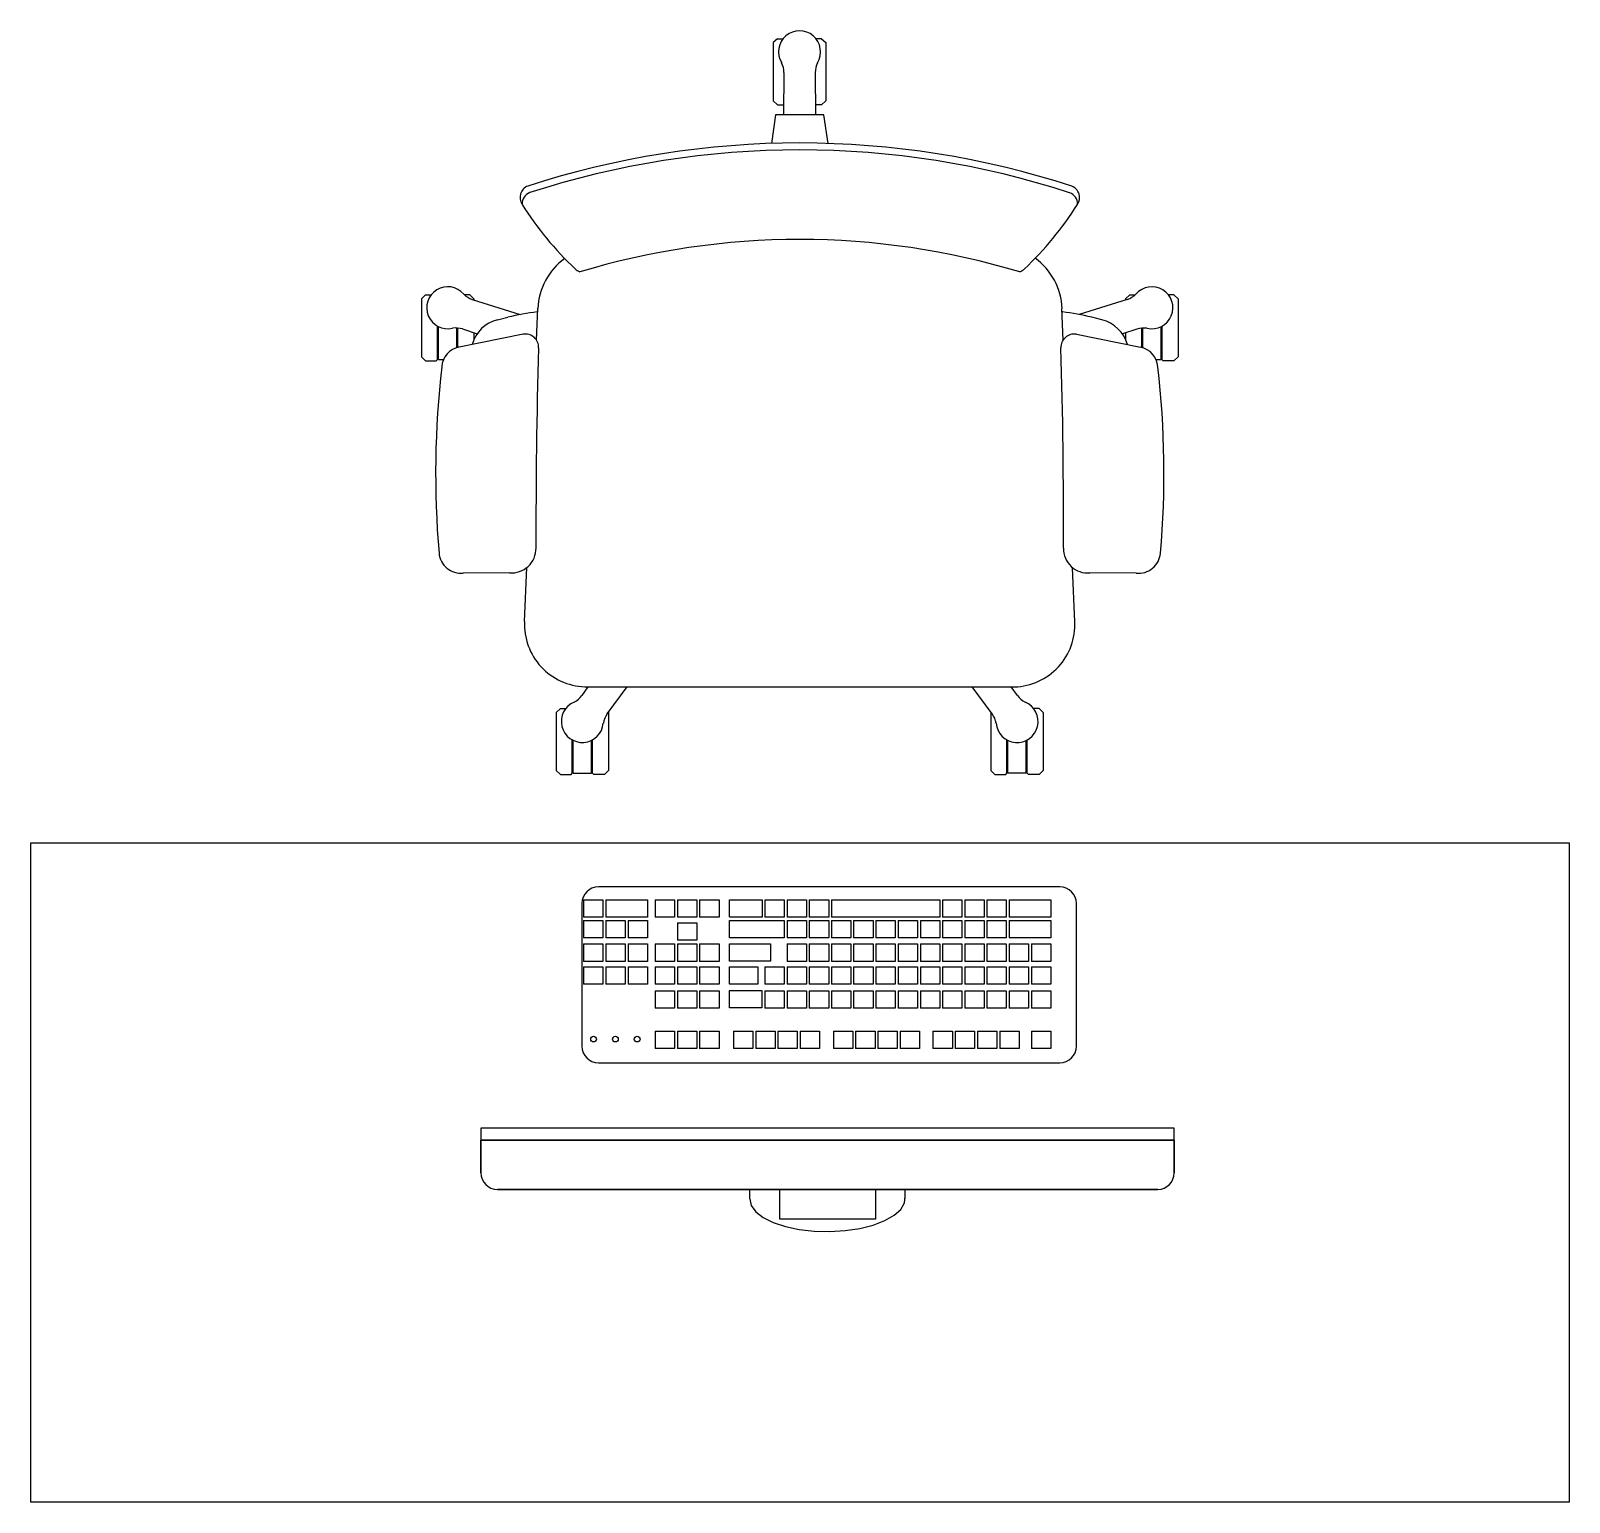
# Model space of a CAD drawing. Extents: x 18219 to 19619, y 40605 to 41944.
import ezdxf

# ---------------------------------------------------------------- set-up
doc = ezdxf.new("R2010")
doc.units = 0
doc.layers.add('FREECADS_COM', color=7, linetype='CONTINUOUS')

msp = doc.modelspace()

# ---------------------------------------------------------------- linework, layer by layer
at = {"layer": 'FREECADS_COM'}
for p, q in [((18898.5, 41936.9), (18894.7, 41933.4)), ((18894.7, 41933.4), (18894.7, 41880.5)), ((18898.5, 41936.9), (18903.1, 41936.9)), ((18938.6, 41936.9), (18934.1, 41936.9)), ((18938.6, 41936.9), (18942.4, 41933.4)), ((18942.4, 41933.4), (18942.4, 41880.5)), ((18904.4, 41906.2), (18904.1, 41867.7)), ((18932.7, 41906.2), (18933.1, 41867.7)), ((18894.7, 41880.5), (18898.5, 41876.9)), ((18898.5, 41876.9), (18904.1, 41876.9)), ((18938.6, 41876.9), (18933, 41876.9)), ((18942.4, 41880.5), (18938.6, 41876.9)), ((18896.8, 41867.7), (18893, 41841.7)), ((18940.8, 41867.7), (18896.8, 41867.7)), ((18944.6, 41841.7), (18940.8, 41867.7)), ((18578.3, 41704), (18574.5, 41700.4)), ((18574.5, 41700.4), (18574.5, 41647.6)), ((18578.3, 41704), (18582.9, 41704)), ((18618.4, 41704), (18613.9, 41704)), ((18618.4, 41704), (18622.2, 41700.4)), ((18620.7, 41699.8), (18664.4, 41686)), ((18622.2, 41700.4), (18622.2, 41699.3)), ((19216.8, 41699.7), (19173.1, 41686)), ((19219.1, 41703.9), (19215.3, 41700.4)), ((19215.3, 41700.4), (19215.3, 41699.3)), ((19219.1, 41703.9), (19223.7, 41703.9)), ((19259.3, 41703.9), (19254.7, 41703.9)), ((19259.3, 41703.9), (19263.1, 41700.4)), ((19263.1, 41700.4), (19263, 41647.5)), ((18643.8, 41681.3), (18653.2, 41683.6)), ((18679.2, 41662.8), (18680.4, 41691.5)), ((19158.4, 41662.7), (19157.2, 41691.5)), ((19193.7, 41681.2), (19184.4, 41683.5)), ((18589, 41645), (18589, 41675.5)), ((18590, 41645), (18590.1, 41675)), ((18606.7, 41655.9), (18606.7, 41673.8)), ((18607.7, 41656.1), (18607.7, 41673.8)), ((18667, 41668.1), (18608.7, 41656.4)), ((18612, 41672.9), (18625.2, 41668.5)), ((18622.2, 41669.4), (18622.2, 41663.2)), ((19170.5, 41668), (19228.9, 41656.3)), ((19225.6, 41672.8), (19212.4, 41668.4)), ((19215.3, 41669.4), (19215.3, 41663.1)), ((19229.9, 41656.1), (19229.9, 41673.7)), ((19230.9, 41655.8), (19230.9, 41673.7)), ((19247.5, 41644.9), (19247.5, 41674.9)), ((19248.5, 41644.9), (19248.5, 41675.4)), ((18574.5, 41647.6), (18578.3, 41644)), ((18578.3, 41644), (18588, 41644)), ((18588, 41644), (18589, 41645)), ((18590, 41645), (18594.6, 41645)), ((19247.5, 41644.9), (19243, 41644.9)), ((19249.5, 41643.9), (19248.5, 41644.9)), ((19259.2, 41643.9), (19249.5, 41643.9)), ((19263, 41647.5), (19259.2, 41643.9)), ((18668.3, 41406.6), (18670.4, 41455.7)), ((19169.2, 41406.5), (19167.1, 41455.6)), ((18654.7, 41451), (18612.6, 41450.6)), ((19224.9, 41450.5), (19182.8, 41450.9)), ((18720.6, 41339.3), (18726.2, 41347.2)), ((18723.1, 41347.2), (19114.9, 41347.1)), ((18743.5, 41322.7), (18761.7, 41347.2)), ((19093.9, 41322.6), (19075.8, 41347.2)), ((19116.9, 41339.2), (19111.2, 41347.1)), ((18700.9, 41327.5), (18697.1, 41323.9)), ((18697.1, 41323.9), (18697.1, 41271.1)), ((18700.9, 41327.5), (18705.9, 41327.5)), ((18744.8, 41324.4), (18744.8, 41271.1)), ((19092.7, 41324.3), (19092.6, 41271)), ((19136.6, 41327.4), (19131.5, 41327.4)), ((19136.6, 41327.4), (19140.4, 41323.9)), ((19140.4, 41323.9), (19140.4, 41271)), ((18711.6, 41268.5), (18711.6, 41299)), ((18712.6, 41268.5), (18712.6, 41298.5)), ((18729.2, 41268.5), (18729.3, 41298.5)), ((18730.3, 41268.5), (18730.3, 41299)), ((19107.2, 41268.5), (19107.2, 41298.9)), ((19108.2, 41268.5), (19108.2, 41298.4)), ((19124.8, 41268.5), (19124.8, 41298.4)), ((19125.8, 41268.5), (19125.8, 41298.9)), ((18697.1, 41271.1), (18700.9, 41267.5)), ((18700.9, 41267.5), (18710.6, 41267.5)), ((18710.6, 41267.5), (18711.6, 41268.5)), ((18712.6, 41268.5), (18729.2, 41268.5)), ((18731.3, 41267.5), (18730.3, 41268.5)), ((18741, 41267.5), (18731.3, 41267.5)), ((18744.8, 41271.1), (18741, 41267.5)), ((19092.6, 41271), (19096.4, 41267.4)), ((19096.4, 41267.4), (19106.2, 41267.4)), ((19106.2, 41267.4), (19107.2, 41268.5)), ((19124.8, 41268.5), (19108.2, 41268.5)), ((19126.8, 41267.4), (19125.8, 41268.5)), ((19136.6, 41267.4), (19126.8, 41267.4)), ((19140.4, 41271), (19136.6, 41267.4)), ((18219, 40605.2), (18219, 41205.2)), ((18219, 41205.2), (19619, 41205.2)), ((19619, 41205.2), (19619, 40605.2)), ((19155.5, 41165.1), (18735.5, 41165.1)), ((18720.5, 41150.1), (18720.5, 41020.1)), ((18722.1, 41153.4), (18739.7, 41153.4)), ((18722.1, 41153.4), (18722.1, 41137.6)), ((18739.7, 41153.4), (18739.7, 41137.6)), ((18742.3, 41153.4), (18780.1, 41153.4)), ((18742.3, 41153.4), (18742.3, 41137.6)), ((18762.5, 41153.4), (18780.1, 41153.4)), ((18780.1, 41153.4), (18780.1, 41137.6)), ((18787.2, 41153.4), (18804.8, 41153.4)), ((18787.2, 41153.4), (18787.2, 41137.6)), ((18804.8, 41153.4), (18804.8, 41137.6)), ((18804.8, 41153.4), (18804.8, 41137.6)), ((18807.4, 41153.5), (18825.1, 41153.5)), ((18807.4, 41153.5), (18807.4, 41137.7)), ((18825.1, 41153.5), (18825.1, 41137.7)), ((18825.1, 41153.5), (18825.1, 41137.7)), ((18827.6, 41153.4), (18845.3, 41153.4)), ((18827.6, 41153.4), (18827.6, 41137.6)), ((18845.3, 41153.4), (18845.3, 41137.6)), ((18845.3, 41153.4), (18845.3, 41137.6)), ((18854.8, 41153.5), (18884.4, 41153.5)), ((18854.8, 41137.8), (18854.8, 41153.5)), ((18884.4, 41153.5), (18884.4, 41137.7)), ((18887, 41153.5), (18904.6, 41153.5)), ((18887, 41153.5), (18904.6, 41153.5)), ((18887, 41153.5), (18887, 41137.7)), ((18904.6, 41153.5), (18904.6, 41137.8)), ((18904.6, 41153.5), (18904.6, 41137.7)), ((18904.6, 41153.5), (18904.6, 41137.7)), ((18907.2, 41153.5), (18924.9, 41153.5)), ((18907.2, 41153.5), (18907.2, 41137.7)), ((18924.9, 41153.5), (18924.9, 41137.7)), ((18924.9, 41153.5), (18924.9, 41137.7)), ((18927.4, 41153.5), (18945.1, 41153.5)), ((18927.4, 41153.5), (18927.4, 41137.7)), ((18945.1, 41153.5), (18945.1, 41137.7)), ((18945.1, 41153.5), (18945.1, 41137.7)), ((18947.6, 41153.5), (19046.1, 41153.5)), ((18947.6, 41153.5), (18947.6, 41137.7)), ((18967.8, 41153.5), (18985.5, 41153.5)), ((18988.1, 41153.5), (19005.7, 41153.5)), ((19008.3, 41153.5), (19025.9, 41153.5)), ((19028.5, 41153.5), (19046.1, 41153.5)), ((19046.1, 41153.5), (19046.1, 41137.7)), ((19046.1, 41153.5), (19046.1, 41137.7)), ((19048.7, 41153.5), (19066.3, 41153.5)), ((19048.7, 41153.5), (19048.7, 41137.7)), ((19066.3, 41153.5), (19066.3, 41137.7)), ((19066.3, 41153.5), (19066.3, 41137.7)), ((19068.9, 41153.5), (19086.5, 41153.5)), ((19068.9, 41153.5), (19068.9, 41137.7)), ((19086.5, 41153.5), (19086.5, 41137.7)), ((19086.5, 41153.5), (19086.5, 41137.7)), ((19089.1, 41153.5), (19106.7, 41153.5)), ((19089.1, 41153.5), (19089.1, 41137.7)), ((19106.7, 41153.5), (19106.7, 41137.7)), ((19106.7, 41153.5), (19106.7, 41137.7)), ((19109.3, 41153.5), (19147.1, 41153.5)), ((19109.3, 41153.5), (19126.9, 41153.5)), ((19109.3, 41153.5), (19109.3, 41137.7)), ((19147.1, 41153.5), (19147.1, 41137.7)), ((19170.5, 41020.1), (19170.5, 41150.1)), ((18739.7, 41137.6), (18722.1, 41137.6)), ((18722.1, 41134.6), (18739.7, 41134.6)), ((18722.1, 41134.6), (18722.1, 41118.7)), ((18739.7, 41134.6), (18739.7, 41118.7)), ((18780.1, 41137.6), (18742.3, 41137.6)), ((18742.3, 41134.6), (18759.9, 41134.6)), ((18742.3, 41134.6), (18742.3, 41118.7)), ((18759.9, 41134.6), (18759.9, 41118.7)), ((18780.1, 41137.6), (18762.5, 41137.6)), ((18762.5, 41134.6), (18780.1, 41134.6)), ((18762.5, 41134.6), (18762.5, 41118.7)), ((18780.1, 41134.6), (18780.1, 41118.7)), ((18804.8, 41137.6), (18787.2, 41137.6)), ((18825.1, 41137.7), (18807.4, 41137.7)), ((18807.4, 41132.5), (18825.1, 41132.5)), ((18807.4, 41132.5), (18807.4, 41116.7)), ((18825.1, 41132.5), (18825.1, 41116.7)), ((18825.1, 41132.5), (18825.1, 41116.7)), ((18845.3, 41137.6), (18827.6, 41137.6)), ((18884.4, 41137.7), (18854.8, 41137.7)), ((18854.8, 41134.6), (18904.6, 41134.6)), ((18854.8, 41118.9), (18854.8, 41134.6)), ((18904.6, 41137.7), (18887, 41137.7)), ((18904.6, 41134.6), (18904.6, 41118.9)), ((18924.9, 41137.7), (18907.2, 41137.7)), ((18907.2, 41134.6), (18924.9, 41134.6)), ((18907.2, 41134.6), (18907.2, 41118.7)), ((18924.9, 41134.6), (18924.9, 41118.7)), ((18924.9, 41134.6), (18924.9, 41118.7)), ((18945.1, 41137.7), (18927.4, 41137.7)), ((18927.4, 41134.6), (18945.1, 41134.6)), ((18927.4, 41134.6), (18927.4, 41118.7)), ((18945.1, 41134.6), (18945.1, 41118.7)), ((18945.1, 41134.6), (18945.1, 41118.7)), ((19046.1, 41137.7), (18947.6, 41137.7)), ((18947.6, 41134.6), (18965.3, 41134.6)), ((18947.6, 41134.6), (18947.6, 41118.7)), ((18965.3, 41134.6), (18965.3, 41118.7)), ((18965.3, 41134.6), (18965.3, 41118.7)), ((18985.5, 41137.7), (18967.8, 41137.7)), ((18967.8, 41134.6), (18985.5, 41134.6)), ((18967.8, 41134.6), (18967.8, 41118.7)), ((18985.5, 41134.6), (18985.5, 41118.7)), ((18985.5, 41134.6), (18985.5, 41118.7)), ((19005.7, 41137.7), (18988.1, 41137.7)), ((18988.1, 41134.6), (19005.7, 41134.6)), ((18988.1, 41134.6), (18988.1, 41118.7)), ((19005.7, 41134.6), (19005.7, 41118.7)), ((19005.7, 41134.6), (19005.7, 41118.7)), ((19025.9, 41137.7), (19008.3, 41137.7)), ((19008.3, 41134.6), (19025.9, 41134.6)), ((19008.3, 41134.6), (19008.3, 41118.7)), ((19025.9, 41134.6), (19025.9, 41118.7)), ((19025.9, 41134.6), (19025.9, 41118.7)), ((19046.1, 41137.7), (19028.5, 41137.7)), ((19028.5, 41134.6), (19046.1, 41134.6)), ((19028.5, 41134.6), (19028.5, 41118.7)), ((19046.1, 41134.6), (19046.1, 41118.7)), ((19046.1, 41134.6), (19046.1, 41118.7)), ((19066.3, 41137.7), (19048.7, 41137.7)), ((19048.7, 41134.6), (19066.3, 41134.6)), ((19048.7, 41134.6), (19048.7, 41118.7)), ((19066.3, 41134.6), (19066.3, 41118.7)), ((19066.3, 41134.6), (19066.3, 41118.7)), ((19086.5, 41137.7), (19068.9, 41137.7)), ((19068.9, 41134.6), (19086.5, 41134.6)), ((19068.9, 41134.6), (19068.9, 41118.7)), ((19086.5, 41134.6), (19086.5, 41118.7)), ((19086.5, 41134.6), (19086.5, 41118.7)), ((19106.7, 41137.7), (19089.1, 41137.7)), ((19089.1, 41134.6), (19106.7, 41134.6)), ((19089.1, 41134.6), (19089.1, 41118.7)), ((19106.7, 41134.6), (19106.7, 41118.7)), ((19106.7, 41134.6), (19106.7, 41118.7)), ((19147.1, 41137.7), (19109.3, 41137.7)), ((19126.9, 41137.7), (19109.3, 41137.7)), ((19109.3, 41134.6), (19147.1, 41134.6)), ((19109.3, 41134.6), (19126.9, 41134.6)), ((19109.3, 41134.6), (19109.3, 41118.7)), ((19147.1, 41134.6), (19147.1, 41118.7)), ((18739.7, 41118.7), (18722.1, 41118.7)), ((18759.9, 41118.7), (18742.3, 41118.7)), ((18780.1, 41118.7), (18762.5, 41118.7)), ((18904.6, 41118.9), (18854.8, 41118.9)), ((18924.9, 41118.7), (18907.2, 41118.7)), ((18945.1, 41118.7), (18927.4, 41118.7)), ((18965.3, 41118.7), (18947.6, 41118.7)), ((18985.5, 41118.7), (18967.8, 41118.7)), ((19005.7, 41118.7), (18988.1, 41118.7)), ((19025.9, 41118.7), (19008.3, 41118.7)), ((19046.1, 41118.7), (19028.5, 41118.7)), ((19066.3, 41118.7), (19048.7, 41118.7)), ((19086.5, 41118.7), (19068.9, 41118.7)), ((19106.7, 41118.7), (19089.1, 41118.7)), ((19147.1, 41118.7), (19109.3, 41118.7)), ((19126.9, 41118.7), (19109.3, 41118.7)), ((18722.1, 41113.2), (18739.7, 41113.2)), ((18722.1, 41113.2), (18722.1, 41097.4)), ((18739.7, 41113.2), (18739.7, 41097.4)), ((18742.3, 41113.2), (18759.9, 41113.2)), ((18742.3, 41113.2), (18742.3, 41097.4)), ((18759.9, 41113.2), (18759.9, 41097.4)), ((18762.5, 41113.2), (18780.1, 41113.2)), ((18762.5, 41113.2), (18762.5, 41097.4)), ((18780.1, 41113.2), (18780.1, 41097.4)), ((18787.2, 41113.2), (18804.8, 41113.2)), ((18787.2, 41113.2), (18787.2, 41097.4)), ((18804.8, 41113.2), (18804.8, 41097.4)), ((18804.8, 41113.2), (18804.8, 41097.4)), ((18825.1, 41116.7), (18807.4, 41116.7)), ((18807.4, 41113.2), (18825.1, 41113.2)), ((18807.4, 41113.2), (18807.4, 41097.4)), ((18825.1, 41113.2), (18825.1, 41097.4)), ((18825.1, 41113.2), (18825.1, 41097.4)), ((18827.6, 41113.2), (18845.3, 41113.2)), ((18827.6, 41113.2), (18827.6, 41097.4)), ((18845.3, 41113.2), (18845.3, 41097.4)), ((18845.3, 41113.2), (18845.3, 41097.4)), ((18854.8, 41097.6), (18854.8, 41113.4)), ((18854.8, 41113.4), (18892, 41113.4)), ((18892, 41113.4), (18892, 41097.6)), ((18907.2, 41113.2), (18924.9, 41113.2)), ((18907.2, 41113.2), (18907.2, 41097.4)), ((18924.9, 41113.2), (18924.9, 41097.4)), ((18924.9, 41113.2), (18924.9, 41097.4)), ((18927.4, 41113.2), (18945.1, 41113.2)), ((18927.4, 41113.2), (18927.4, 41097.4)), ((18945.1, 41113.2), (18945.1, 41097.4)), ((18945.1, 41113.2), (18945.1, 41097.4)), ((18947.6, 41113.2), (18965.3, 41113.2)), ((18947.6, 41113.2), (18947.6, 41097.4)), ((18965.3, 41113.2), (18965.3, 41097.4)), ((18965.3, 41113.2), (18965.3, 41097.4)), ((18967.8, 41113.2), (18985.5, 41113.2)), ((18967.8, 41113.2), (18967.8, 41097.4)), ((18985.5, 41113.2), (18985.5, 41097.4)), ((18985.5, 41113.2), (18985.5, 41097.4)), ((18988.1, 41113.2), (19005.7, 41113.2)), ((18988.1, 41113.2), (18988.1, 41097.4)), ((19005.7, 41113.2), (19005.7, 41097.4)), ((19005.7, 41113.2), (19005.7, 41097.4)), ((19008.3, 41113.2), (19025.9, 41113.2)), ((19008.3, 41113.2), (19008.3, 41097.4)), ((19025.9, 41113.2), (19025.9, 41097.4)), ((19025.9, 41113.2), (19025.9, 41097.4)), ((19028.5, 41113.2), (19046.1, 41113.2)), ((19028.5, 41113.2), (19028.5, 41097.4)), ((19046.1, 41113.2), (19046.1, 41097.4)), ((19046.1, 41113.2), (19046.1, 41097.4)), ((19048.7, 41113.2), (19066.3, 41113.2)), ((19048.7, 41113.2), (19048.7, 41097.4)), ((19066.3, 41113.2), (19066.3, 41097.4)), ((19066.3, 41113.2), (19066.3, 41097.4)), ((19068.9, 41113.2), (19086.5, 41113.2)), ((19068.9, 41113.2), (19068.9, 41097.4)), ((19086.5, 41113.2), (19086.5, 41097.4)), ((19086.5, 41113.2), (19086.5, 41097.4)), ((19089.1, 41113.2), (19106.7, 41113.2)), ((19089.1, 41113.2), (19089.1, 41097.4)), ((19106.7, 41113.2), (19106.7, 41097.4)), ((19106.7, 41113.2), (19106.7, 41097.4)), ((19109.3, 41113.2), (19126.9, 41113.2)), ((19109.3, 41113.2), (19109.3, 41097.4)), ((19126.9, 41113.2), (19126.9, 41097.4)), ((19126.9, 41113.2), (19126.9, 41097.4)), ((19129.5, 41113.2), (19147.1, 41113.2)), ((19129.5, 41113.2), (19129.5, 41097.4)), ((19147.1, 41113.2), (19147.1, 41097.4)), ((18739.7, 41097.4), (18722.1, 41097.4)), ((18722.1, 41092.4), (18739.7, 41092.4)), ((18722.1, 41092.4), (18722.1, 41076.5)), ((18739.7, 41092.4), (18739.7, 41076.5)), ((18759.9, 41097.4), (18742.3, 41097.4)), ((18742.3, 41092.4), (18759.9, 41092.4)), ((18742.3, 41092.4), (18742.3, 41076.5)), ((18759.9, 41092.4), (18759.9, 41076.5)), ((18780.1, 41097.4), (18762.5, 41097.4)), ((18762.5, 41092.4), (18780.1, 41092.4)), ((18762.5, 41092.4), (18762.5, 41076.5)), ((18780.1, 41092.4), (18780.1, 41076.5)), ((18804.8, 41097.4), (18787.2, 41097.4)), ((18787.2, 41092.4), (18804.8, 41092.4)), ((18787.2, 41092.4), (18787.2, 41076.5)), ((18804.8, 41092.4), (18804.8, 41076.5)), ((18804.8, 41092.4), (18804.8, 41076.5)), ((18825.1, 41097.4), (18807.4, 41097.4)), ((18807.4, 41092.4), (18825.1, 41092.4)), ((18807.4, 41092.4), (18807.4, 41076.5)), ((18825.1, 41092.4), (18825.1, 41076.5)), ((18825.1, 41092.4), (18825.1, 41076.5)), ((18845.3, 41097.4), (18827.6, 41097.4)), ((18827.6, 41092.4), (18845.3, 41092.4)), ((18827.6, 41092.4), (18827.6, 41076.5)), ((18845.3, 41092.4), (18845.3, 41076.5)), ((18845.3, 41092.4), (18845.3, 41076.5)), ((18892, 41097.6), (18854.8, 41097.6)), ((18854.8, 41076.7), (18854.8, 41092.5)), ((18854.8, 41092.5), (18880.7, 41092.5)), ((18880.7, 41092.5), (18880.7, 41076.7)), ((18887, 41092.4), (18904.6, 41092.4)), ((18887, 41092.4), (18887, 41076.5)), ((18904.6, 41092.4), (18904.6, 41076.5)), ((18904.6, 41092.4), (18904.6, 41076.5)), ((18924.9, 41097.4), (18907.2, 41097.4)), ((18907.2, 41092.4), (18924.9, 41092.4)), ((18907.2, 41092.4), (18907.2, 41076.5)), ((18924.9, 41092.4), (18924.9, 41076.5)), ((18924.9, 41092.4), (18924.9, 41076.5)), ((18945.1, 41097.4), (18927.4, 41097.4)), ((18927.4, 41092.4), (18945.1, 41092.4)), ((18927.4, 41092.4), (18927.4, 41076.5)), ((18945.1, 41092.4), (18945.1, 41076.5)), ((18945.1, 41092.4), (18945.1, 41076.5)), ((18965.3, 41097.4), (18947.6, 41097.4)), ((18947.6, 41092.4), (18965.3, 41092.4)), ((18947.6, 41092.4), (18947.6, 41076.5)), ((18965.3, 41092.4), (18965.3, 41076.5)), ((18965.3, 41092.4), (18965.3, 41076.5)), ((18985.5, 41097.4), (18967.8, 41097.4)), ((18967.8, 41092.4), (18985.5, 41092.4)), ((18967.8, 41092.4), (18967.8, 41076.5)), ((18985.5, 41092.4), (18985.5, 41076.5)), ((18985.5, 41092.4), (18985.5, 41076.5)), ((19005.7, 41097.4), (18988.1, 41097.4)), ((18988.1, 41092.4), (19005.7, 41092.4)), ((18988.1, 41092.4), (18988.1, 41076.5)), ((19005.7, 41092.4), (19005.7, 41076.5)), ((19005.7, 41092.4), (19005.7, 41076.5)), ((19025.9, 41097.4), (19008.3, 41097.4)), ((19008.3, 41092.4), (19025.9, 41092.4)), ((19008.3, 41092.4), (19008.3, 41076.5)), ((19025.9, 41092.4), (19025.9, 41076.5)), ((19025.9, 41092.4), (19025.9, 41076.5)), ((19046.1, 41097.4), (19028.5, 41097.4)), ((19028.5, 41092.4), (19046.1, 41092.4)), ((19028.5, 41092.4), (19028.5, 41076.5)), ((19046.1, 41092.4), (19046.1, 41076.5)), ((19046.1, 41092.4), (19046.1, 41076.5)), ((19066.3, 41097.4), (19048.7, 41097.4)), ((19048.7, 41092.4), (19066.3, 41092.4)), ((19048.7, 41092.4), (19048.7, 41076.5)), ((19066.3, 41092.4), (19066.3, 41076.5)), ((19066.3, 41092.4), (19066.3, 41076.5)), ((19086.5, 41097.4), (19068.9, 41097.4)), ((19068.9, 41092.4), (19086.5, 41092.4)), ((19068.9, 41092.4), (19068.9, 41076.5)), ((19086.5, 41092.4), (19086.5, 41076.5)), ((19086.5, 41092.4), (19086.5, 41076.5)), ((19106.7, 41097.4), (19089.1, 41097.4)), ((19089.1, 41092.4), (19106.7, 41092.4)), ((19089.1, 41092.4), (19089.1, 41076.5)), ((19106.7, 41092.4), (19106.7, 41076.5)), ((19106.7, 41092.4), (19106.7, 41076.5)), ((19126.9, 41097.4), (19109.3, 41097.4)), ((19109.3, 41092.4), (19126.9, 41092.4)), ((19109.3, 41092.4), (19109.3, 41076.5)), ((19126.9, 41092.4), (19126.9, 41076.5)), ((19126.9, 41092.4), (19126.9, 41076.5)), ((19147.1, 41097.4), (19129.5, 41097.4)), ((19129.5, 41092.4), (19147.1, 41092.4)), ((19129.5, 41092.4), (19129.5, 41076.5)), ((19147.1, 41092.4), (19147.1, 41076.5)), ((18739.7, 41076.5), (18722.1, 41076.5)), ((18759.9, 41076.5), (18742.3, 41076.5)), ((18780.1, 41076.5), (18762.5, 41076.5)), ((18804.8, 41076.5), (18787.2, 41076.5)), ((18825.1, 41076.5), (18807.4, 41076.5)), ((18845.3, 41076.5), (18827.6, 41076.5)), ((18880.7, 41076.7), (18854.8, 41076.7)), ((18904.6, 41076.5), (18887, 41076.5)), ((18924.9, 41076.5), (18907.2, 41076.5)), ((18945.1, 41076.5), (18927.4, 41076.5)), ((18965.3, 41076.5), (18947.6, 41076.5)), ((18985.5, 41076.5), (18967.8, 41076.5)), ((19005.7, 41076.5), (18988.1, 41076.5)), ((19025.9, 41076.5), (19008.3, 41076.5)), ((19046.1, 41076.5), (19028.5, 41076.5)), ((19066.3, 41076.5), (19048.7, 41076.5)), ((19086.5, 41076.5), (19068.9, 41076.5)), ((19106.7, 41076.5), (19089.1, 41076.5)), ((19126.9, 41076.5), (19109.3, 41076.5)), ((19147.1, 41076.5), (19129.5, 41076.5)), ((18787.2, 41070.6), (18804.8, 41070.6)), ((18787.2, 41070.6), (18787.2, 41054.8)), ((18804.8, 41070.6), (18804.8, 41054.8)), ((18804.8, 41070.6), (18804.8, 41054.8)), ((18807.4, 41070.6), (18825.1, 41070.6)), ((18807.4, 41070.6), (18807.4, 41054.8)), ((18825.1, 41070.6), (18825.1, 41054.8)), ((18825.1, 41070.6), (18825.1, 41054.8)), ((18827.6, 41070.6), (18845.3, 41070.6)), ((18827.6, 41070.6), (18827.6, 41054.8)), ((18845.3, 41070.6), (18845.3, 41054.8)), ((18845.3, 41070.6), (18845.3, 41054.8)), ((18854.8, 41055), (18854.8, 41070.8)), ((18854.8, 41070.8), (18884.1, 41070.8)), ((18884.1, 41070.8), (18884.1, 41055)), ((18887, 41070.6), (18904.6, 41070.6)), ((18887, 41070.6), (18887, 41054.8)), ((18904.6, 41070.6), (18904.6, 41054.8)), ((18904.6, 41070.6), (18904.6, 41054.8)), ((18907.2, 41070.6), (18924.9, 41070.6)), ((18907.2, 41070.6), (18907.2, 41054.8)), ((18924.9, 41070.6), (18924.9, 41054.8)), ((18924.9, 41070.6), (18924.9, 41054.8)), ((18927.4, 41070.6), (18945.1, 41070.6)), ((18927.4, 41070.6), (18927.4, 41054.8)), ((18945.1, 41070.6), (18945.1, 41054.8)), ((18945.1, 41070.6), (18945.1, 41054.8)), ((18947.6, 41070.6), (18965.3, 41070.6)), ((18947.6, 41070.6), (18947.6, 41054.8)), ((18965.3, 41070.6), (18965.3, 41054.8)), ((18965.3, 41070.6), (18965.3, 41054.8)), ((18967.8, 41070.6), (18985.5, 41070.6)), ((18967.8, 41070.6), (18967.8, 41054.8)), ((18985.5, 41070.6), (18985.5, 41054.8)), ((18985.5, 41070.6), (18985.5, 41054.8)), ((18988.1, 41070.6), (19005.7, 41070.6)), ((18988.1, 41070.6), (18988.1, 41054.8)), ((19005.7, 41070.6), (19005.7, 41054.8)), ((19005.7, 41070.6), (19005.7, 41054.8)), ((19008.3, 41070.6), (19025.9, 41070.6)), ((19008.3, 41070.6), (19008.3, 41054.8)), ((19025.9, 41070.6), (19025.9, 41054.8)), ((19025.9, 41070.6), (19025.9, 41054.8)), ((19028.5, 41070.6), (19046.1, 41070.6)), ((19028.5, 41070.6), (19028.5, 41054.8)), ((19046.1, 41070.6), (19046.1, 41054.8)), ((19046.1, 41070.6), (19046.1, 41054.8)), ((19048.7, 41070.6), (19066.3, 41070.6)), ((19048.7, 41070.6), (19048.7, 41054.8)), ((19066.3, 41070.6), (19066.3, 41054.8)), ((19066.3, 41070.6), (19066.3, 41054.8)), ((19068.9, 41070.6), (19086.5, 41070.6)), ((19068.9, 41070.6), (19068.9, 41054.8)), ((19086.5, 41070.6), (19086.5, 41054.8)), ((19086.5, 41070.6), (19086.5, 41054.8)), ((19089.1, 41070.6), (19106.7, 41070.6)), ((19089.1, 41070.6), (19089.1, 41054.8)), ((19106.7, 41070.6), (19106.7, 41054.8)), ((19106.7, 41070.6), (19106.7, 41054.8)), ((19109.3, 41070.6), (19126.9, 41070.6)), ((19109.3, 41070.6), (19109.3, 41054.8)), ((19126.9, 41070.6), (19126.9, 41054.8)), ((19126.9, 41070.6), (19126.9, 41054.8)), ((19129.5, 41070.6), (19147.1, 41070.6)), ((19129.5, 41070.6), (19129.5, 41054.8)), ((19147.1, 41070.6), (19147.1, 41054.8)), ((18804.8, 41054.8), (18787.2, 41054.8)), ((18825.1, 41054.8), (18807.4, 41054.8)), ((18845.3, 41054.8), (18827.6, 41054.8)), ((18884.1, 41055), (18854.8, 41055)), ((18904.6, 41054.8), (18887, 41054.8)), ((18924.9, 41054.8), (18907.2, 41054.8)), ((18945.1, 41054.8), (18927.4, 41054.8)), ((18965.3, 41054.8), (18947.6, 41054.8)), ((18985.5, 41054.8), (18967.8, 41054.8)), ((19005.7, 41054.8), (18988.1, 41054.8)), ((19025.9, 41054.8), (19008.3, 41054.8)), ((19046.1, 41054.8), (19028.5, 41054.8)), ((19066.3, 41054.8), (19048.7, 41054.8)), ((19086.5, 41054.8), (19068.9, 41054.8)), ((19106.7, 41054.8), (19089.1, 41054.8)), ((19126.9, 41054.8), (19109.3, 41054.8)), ((19147.1, 41054.8), (19129.5, 41054.8)), ((18898.9, 41034), (18916.5, 41034)), ((18898.9, 41034), (18898.9, 41018.2)), ((18916.5, 41034), (18916.5, 41018.2)), ((18916.5, 41034), (18916.5, 41018.2)), ((18919.1, 41034), (18936.7, 41034)), ((18919.1, 41034), (18919.1, 41018.2)), ((18936.7, 41034), (18936.7, 41018.2)), ((18936.7, 41034), (18936.7, 41018.2)), ((18787.2, 41033.9), (18804.8, 41033.9)), ((18787.2, 41033.9), (18787.2, 41018.1)), ((18804.8, 41033.9), (18804.8, 41018.1)), ((18804.8, 41033.9), (18804.8, 41018.1)), ((18807.4, 41033.9), (18825.1, 41033.9)), ((18807.4, 41033.9), (18807.4, 41018.1)), ((18825.1, 41033.9), (18825.1, 41018.1)), ((18825.1, 41033.9), (18825.1, 41018.1)), ((18827.6, 41033.9), (18845.3, 41033.9)), ((18827.6, 41033.9), (18827.6, 41018.1)), ((18845.3, 41033.9), (18845.3, 41018.1)), ((18845.3, 41033.9), (18845.3, 41018.1)), ((18858.5, 41034), (18876.1, 41034)), ((18858.5, 41034), (18858.5, 41018.2)), ((18876.1, 41034), (18876.1, 41018.2)), ((18876.1, 41034), (18876.1, 41018.2)), ((18878.7, 41034), (18896.3, 41034)), ((18878.7, 41034), (18878.7, 41018.2)), ((18896.3, 41034), (18896.3, 41018.2)), ((18896.3, 41034), (18896.3, 41018.2)), ((18949.4, 41034), (18967.1, 41034)), ((18949.4, 41034), (18949.4, 41018.2)), ((18967.1, 41034), (18967.1, 41018.2)), ((18967.1, 41034), (18967.1, 41018.2)), ((18969.6, 41034), (18987.3, 41034)), ((18969.6, 41034), (18969.6, 41018.2)), ((18987.3, 41034), (18987.3, 41018.2)), ((18987.3, 41034), (18987.3, 41018.2)), ((18989.9, 41034), (19007.5, 41034)), ((18989.9, 41034), (18989.9, 41018.2)), ((19007.5, 41034), (19007.5, 41018.2)), ((19007.5, 41034), (19007.5, 41018.2)), ((19010.1, 41034), (19027.7, 41034)), ((19010.1, 41034), (19010.1, 41018.2)), ((19027.7, 41034), (19027.7, 41018.2)), ((19027.7, 41034), (19027.7, 41018.2)), ((19040, 41034), (19057.7, 41034)), ((19040, 41034), (19040, 41018.2)), ((19057.7, 41034), (19057.7, 41018.2)), ((19057.7, 41034), (19057.7, 41018.2)), ((19060.2, 41034), (19077.9, 41034)), ((19060.2, 41034), (19060.2, 41018.2)), ((19077.9, 41034), (19077.9, 41018.2)), ((19077.9, 41034), (19077.9, 41018.2)), ((19080.5, 41034), (19098.1, 41034)), ((19080.5, 41034), (19080.5, 41018.2)), ((19098.1, 41034), (19098.1, 41018.2)), ((19098.1, 41034), (19098.1, 41018.2)), ((19100.7, 41034), (19118.3, 41034)), ((19100.7, 41034), (19100.7, 41018.2)), ((19118.3, 41034), (19118.3, 41018.2)), ((19118.3, 41034), (19118.3, 41018.2)), ((19129.5, 41034), (19147.1, 41034)), ((19129.5, 41034), (19129.5, 41018.2)), ((19147.1, 41034), (19147.1, 41018.2)), ((18804.8, 41018.1), (18787.2, 41018.1)), ((18825.1, 41018.1), (18807.4, 41018.1)), ((18845.3, 41018.1), (18827.6, 41018.1)), ((18876.1, 41018.2), (18858.5, 41018.2)), ((18896.3, 41018.2), (18878.7, 41018.2)), ((18916.5, 41018.2), (18898.9, 41018.2)), ((18936.7, 41018.2), (18919.1, 41018.2)), ((18967.1, 41018.2), (18949.4, 41018.2)), ((18987.3, 41018.2), (18969.6, 41018.2)), ((19007.5, 41018.2), (18989.9, 41018.2)), ((19027.7, 41018.2), (19010.1, 41018.2)), ((19057.7, 41018.2), (19040, 41018.2)), ((19077.9, 41018.2), (19060.2, 41018.2)), ((19098.1, 41018.2), (19080.5, 41018.2)), ((19118.3, 41018.2), (19100.7, 41018.2)), ((19147.1, 41018.2), (19129.5, 41018.2)), ((18735.5, 41005.1), (19155.5, 41005.1)), ((19259.5, 40945.5), (18628.6, 40945.5)), ((18628.6, 40945.5), (18628.6, 40934.8)), ((19259.5, 40934.8), (19259.5, 40945.5)), ((19259.5, 40934.8), (18628.6, 40934.8)), ((18628.6, 40934.8), (18628.6, 40904.9)), ((18628.6, 40904.9), (18628.6, 40934.8)), ((18628.6, 40934.8), (19259.5, 40934.8)), ((19259.5, 40904.9), (19259.5, 40934.8)), ((19259.5, 40934.8), (19259.5, 40904.9)), ((18643.6, 40889.9), (19244.5, 40889.9)), ((19244.5, 40889.9), (18643.6, 40889.9)), ((18873.2, 40881.2), (18873.2, 40889.9)), ((18900.5, 40889.9), (18987.6, 40889.9)), ((18900.5, 40862.7), (18900.5, 40889.9)), ((18987.6, 40889.9), (18987.6, 40862.7)), ((19014.7, 40881.7), (19014.7, 40889.9)), ((18987.6, 40862.7), (18900.5, 40862.7)), ((19619, 40605.2), (18219, 40605.2))]:
    msp.add_line(p, q, dxfattribs=at)
msp.add_lwpolyline([(18873.2, 40881.3), (18874.6, 40875.3), (18878.8, 40869.6), (18885.5, 40864.4), (18894.6, 40859.9), (18905.7, 40856.2), (18918.3, 40853.5), (18931.9, 40852), (18946.1, 40851.6), (18960.1, 40852.4), (18973.5, 40854.4), (18985.7, 40857.4), (18996.2, 40861.5), (19004.6, 40866.3), (19010.7, 40871.7), (19014, 40877.5), (19014.6, 40883.5)], dxfattribs=at)
for centre in [(18731.1, 41026.6), (18751, 41026.6), (18770.8, 41026.6)]:
    msp.add_circle(centre, 2.59, dxfattribs=at)
for centre, radius, start, end in [((18918.6, 41925.1), 19.1, 328.5245, 211.4595), ((18884.4, 41906.1), 20, 0.2015, 26.7074), ((18952.8, 41906.1), 20, 153.2765, 179.7824), ((18918.7, 41041.3), 800.8, 71.9883, 107.9957), ((18918.7, 41041.3), 794.5, 71.9883, 107.9957), ((18675.3, 41792.6), 11.1, 111.0959, 214.6187), ((18677.2, 41786.6), 11.1, 111.0959, 181.3726), ((19160.4, 41786.5), 11.1, 358.6113, 68.888), ((19162.3, 41792.5), 11.1, 325.3652, 68.888), ((18917.8, 41943.8), 296.9, 212.0445, 226.7544), ((18919.8, 41943.8), 296.9, 313.2296, 327.9394), ((18918.7, 41061.2), 693.1, 73.1968, 106.7872), ((18740.2, 41688.8), 59.8, 126.264, 177.3892), ((19097.9, 41688.8), 59.8, 2.5947, 54.0612), ((18724.8, 41738.7), 15.3, 226.9603, 245.5958), ((19112.8, 41738.7), 15.3, 294.3882, 313.0237), ((18598.4, 41692.2), 19.1, 40.5245, 283.4595), ((19239.2, 41692.1), 19.1, 256.5245, 139.4595), ((18627, 41718.8), 20, 225.2765, 251.7824), ((19210.6, 41718.8), 20, 288.2015, 314.7074), ((18651.4, 41650.3), 31.9, 103.7502, 164.579), ((18708.7, 41456.7), 233.5, 97.1189, 103.7502), ((19128.8, 41456.7), 233.5, 76.2338, 82.865), ((19186.1, 41650.2), 31.9, 15.4049, 76.2338), ((18605.8, 41653.8), 20, 72.2015, 98.7074), ((18669, 41656.2), 12.1, 357.6388, 99.6107), ((19168.5, 41656.1), 12.1, 80.3732, 182.3452), ((19231.7, 41653.7), 20, 81.2765, 107.7824), ((18612.5, 41637.2), 19.6, 101.3843, 176.0675), ((24193.9, 41493.4), 5515.2, 178.3138, 180.2072), ((13643.6, 41494.9), 5515.2, 359.7768, 1.6701), ((19225, 41637.1), 19.6, 3.9165, 78.5997), ((19429.9, 41540.9), 842.5, 173.3476, 184.9047), ((18407.7, 41541.1), 842.5, 355.0792, 6.6363), ((18610.5, 41470.7), 20.1, 185.0365, 276.0047), ((18656.6, 41473.1), 22.2, 265.0418, 0.9316), ((19180.9, 41473), 22.2, 179.0523, 274.9421), ((19227, 41470.6), 20.1, 263.9792, 354.9474), ((18725.2, 41404.2), 57, 177.5729, 267.8185), ((19112.2, 41404.1), 57, 272.1654, 2.411), ((18720.9, 41315.7), 19.1, 112.5245, 355.4595), ((18704.4, 41351.1), 20, 297.2765, 323.7824), ((19116.5, 41315.6), 19.1, 184.5245, 67.4595), ((19133, 41351.1), 20, 216.2015, 242.7074), ((18759.8, 41310.9), 20, 144.2015, 170.7074), ((19077.7, 41310.9), 20, 9.2765, 35.7824), ((18735.5, 41150.1), 15, 90, 180), ((19155.5, 41150.1), 15, 0, 90), ((18735.5, 41020.1), 15, 180, 270), ((19155.5, 41020.1), 15, 270, 0), ((18643.6, 40904.9), 15, 180, 270), ((19244.5, 40904.9), 15, 270, 0)]:
    msp.add_arc(centre, radius, start, end, dxfattribs=at)

doc.saveas('drawing.dxf')
